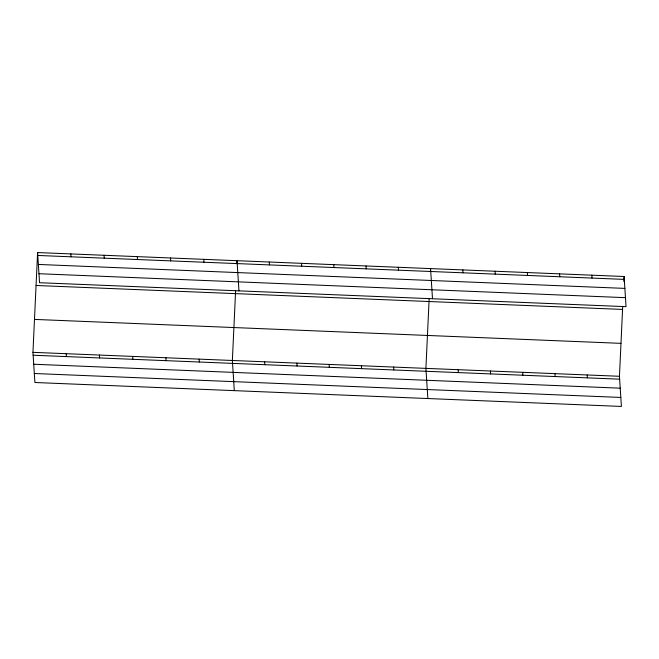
<?xml version="1.0" encoding="UTF-8"?>
<svg xmlns="http://www.w3.org/2000/svg" width="659" height="659" viewBox="0 0 659 659"><rect width="100%" height="100%" fill="white"/><g stroke="black" fill="none" stroke-linecap="round" stroke-linejoin="round"><path stroke-width="0.99" d="M622.706 306.435L619.452 376.281L621.404 406.438L34.902 382.5L32.95 352.343L37.596 252.562L624.098 276.5L626.05 306.657L39.548 282.719L37.596 252.562M235.617 290.635L232.363 360.481L234.307 390.639M236.869 263.691L237.009 260.7L238.962 290.858M429.157 298.535L425.903 368.381L427.856 398.538M430.418 271.59L430.558 268.6L432.502 298.758M623.867 281.484L624.098 276.5M37.785 255.453L624.287 279.391M38.37 264.448L624.872 288.395M38.963 273.724L625.465 297.662M36.064 285.487L622.566 309.425M34.482 319.409L620.984 343.355M32.95 352.343L619.452 376.281M33.139 355.234L619.641 379.18M33.716 364.238L620.218 388.176M34.317 373.505L620.819 397.443M591.84 275.182L592.029 278.073M587.194 374.963L587.383 377.862M559.582 273.864L559.771 276.764M554.936 373.645L555.125 376.544M527.324 272.546L527.513 275.446M522.678 372.327L522.867 375.226M495.066 271.228L495.255 274.128M490.42 371.017L490.609 373.908M462.816 269.918L462.997 272.81M458.162 369.699L458.351 372.59M398.3 267.282L398.481 270.174M393.645 367.063L393.835 369.963M366.042 265.964L366.223 268.864M361.387 365.745L361.577 368.645M333.784 264.646L333.965 267.546M329.129 364.427L329.319 367.327M301.525 263.328L301.715 266.228M296.879 363.117L297.061 366.009M269.267 262.018L269.457 264.91M264.621 361.799L264.803 364.691M203.771 259.341L203.96 262.233M199.125 359.122L199.315 362.022M170.541 257.982L170.722 260.882M165.887 357.771L166.076 360.662M137.303 256.631L137.492 259.522M132.657 356.412L132.846 359.303M104.064 255.272L104.254 258.163M99.418 355.053L99.608 357.952M70.834 253.913L71.024 256.812M66.188 353.694L66.37 356.593"/></g></svg>
